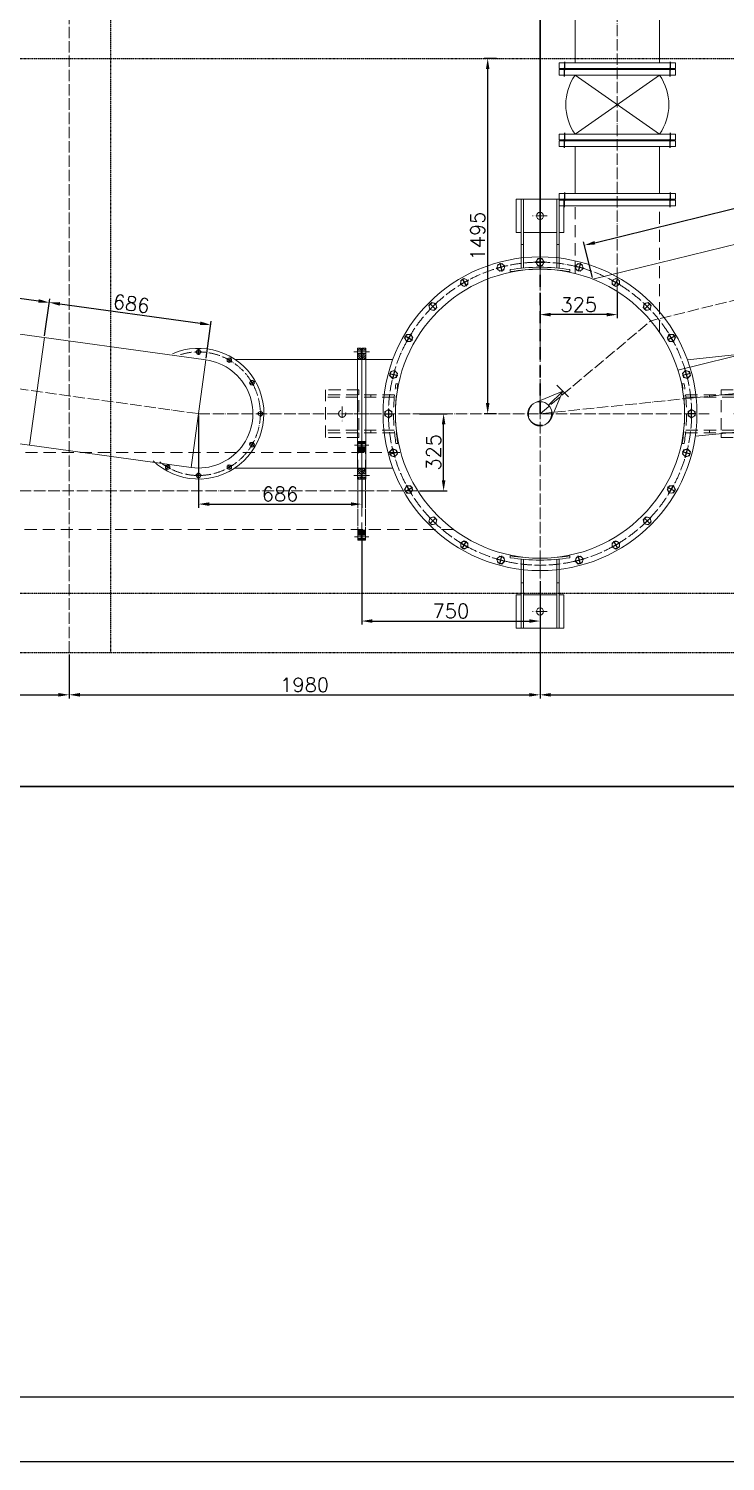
# Model space of a CAD drawing. Header units: millimetres. Extents: x 12181 to 44419, y -180123 to -157321.
# Drawn here: x 28671 to 31601, y -180123 to -174096 of the extents above; entities that cross this region are included whole.
import ezdxf

# ---------------------------------------------------------------- set-up
doc = ezdxf.new("R2010")
doc.units = ezdxf.units.MM
doc.header["$LTSCALE"] = 2
doc.header["$MEASUREMENT"] = 0
for name, pattern in [('ACAD_ISO04W100', [30, 24, -3, 0, -3]), ('CENTER', [50.8, 31.75, -6.35, 6.35, -6.35]), ('DASHEDX2', [38.1, 25.4, -12.7]), ('DIVIDE2', [15.875, 6.35, -3.175, 0, -3.175, 0, -3.175])]:
    doc.linetypes.add(name, pattern=pattern)
doc.layers.get('0').update_dxf_attribs({"lineweight": 20})
for name, color, linetype in [('3', 3, 'CENTER'), ('border', 2, 'Continuous'), ('平台', 252, 'DIVIDE2')]:
    doc.layers.add(name, color=color, linetype=linetype)
for name, color, linetype, lineweight in [('中心线层', 1, 'ACAD_ISO04W100', 9), ('乙醇', 220, 'Continuous', 30), ('剖面线层', 4, 'Continuous', 9), ('尺寸线层', 3, 'Continuous', 13), ('工艺线', 4, 'Continuous', 30), ('标注1', 7, 'Continuous', 5), ('虚线', 142, 'DASHEDX2', 13)]:
    doc.layers.add(name, color=color, linetype=linetype, lineweight=lineweight)
doc.styles.get("Standard").update_dxf_attribs({"font": 'txt.shx', "bigfont": 'hztxt.shx'})
doc.dimstyles.new('总装图', dxfattribs={"dimscale": 1.5, "dimtxt": 40, "dimasz": 30, "dimexe": 10, "dimexo": 5, "dimgap": 8, "dimtad": 1, "dimdec": 0, "dimtxsty": 'Standard', "dimcen": 2.5, "dimadec": 0, "dimazin": 0, "dimtfac": 1, "dimtdec": 0, "dimtmove": 0, "dimatfit": 3, "dimfxl": 1, "dimarcsym": 0})

# ---------------------------------------------------------------- blocks, each defined once
blk = doc.blocks.new('A$C7E2A687A')
at = {"layer": '中心线层'}
blk.add_line((12900, -5225), (12900, 0), dxfattribs=at)
at = {"layer": '平台', "ltscale": 0.1}
for p, q in [((13075, -5225), (13075, 0)), ((0, -2725), (18900, -2725)), ((0, -4975), (18900, -4975)), ((0, -5225), (18900, -5225))]:
    blk.add_line(p, q, dxfattribs=at)
blk = doc.blocks.new('*U1008')
at = {"layer": 'border', "color": 1, "linetype": 'Continuous'}
blk.add_lwpolyline([(0, 0), (1189, 0), (1189, 841), (0, 841)], close=True, dxfattribs=at)
at = {"layer": 'border', "color": 7, "linetype": 'Continuous'}
blk.add_lwpolyline([(25, 10), (1179, 10), (1179, 831), (25, 831)], close=True, dxfattribs=at)
blk = doc.blocks.new('*D2297')
at = {"layer": 'Defpoints', "color": 0}
for p in [(30071.5, -176222.1), (30821.5, -176412.2), (30821.5, -176588)]:
    blk.add_point(p, dxfattribs=at)
at = {"layer": '尺寸线层', "color": 0, "lineweight": -2}
for p, q in [((30071.5, -176229.6), (30071.5, -176603)), ((30821.5, -176419.7), (30821.5, -176603)), ((30116.5, -176588), (30776.5, -176588))]:
    blk.add_line(p, q, dxfattribs=at)
at = {"layer": '尺寸线层', "color": 0}
for points in [[(30116.5, -176580.5), (30116.5, -176595.5), (30071.5, -176588)], [(30776.5, -176580.5), (30776.5, -176595.5), (30821.5, -176588)]]:
    blk.add_solid(points, dxfattribs=at)
at = {"layer": '尺寸线层', "color": 0, "insert": (30446.5, -176546), "char_height": 60, "attachment_point": 5}
blk.add_mtext('750', dxfattribs=at)
blk = doc.blocks.new('A$C37176F60')
for p, q in [((2, 245), (2, 0)), ((26, 245), (2, 245)), ((26, -245), (26, 245)), ((2, 206.5), (0, 206.5)), ((0, 206.5), (0, -206.5)), ((2, -245), (2, 0)), ((2, -206.5), (0, -206.5)), ((2, -245), (26, -245))]:
    blk.add_line(p, q)
at = {"layer": '3'}
for p, q in [((31, 222.5), (-5, 222.5)), ((31, -222.5), (-5, -222.5))]:
    blk.add_line(p, q, dxfattribs=at)
blk = doc.blocks.new('*D2201')
at = {"layer": 'Defpoints', "color": 0}
for p in [(30307.7, -175715.6), (30416.1, -175715.6), (30307.7, -176040.6)]:
    blk.add_point(p, dxfattribs=at)
at = {"layer": '尺寸线层', "color": 0, "lineweight": -2}
for p, q in [((30315.2, -175715.6), (30431.1, -175715.6)), ((30416.1, -175995.6), (30416.1, -175760.6)), ((30315.2, -176040.6), (30431.1, -176040.6))]:
    blk.add_line(p, q, dxfattribs=at)
at = {"layer": '尺寸线层', "color": 0}
for points in [[(30408.6, -175760.6), (30423.6, -175760.6), (30416.1, -175715.6)], [(30408.6, -175995.6), (30423.6, -175995.6), (30416.1, -176040.6)]]:
    blk.add_solid(points, dxfattribs=at)
at = {"layer": '尺寸线层', "color": 0, "insert": (30374.1, -175878.1), "char_height": 60, "attachment_point": 5, "rotation": 90}
blk.add_mtext('325', dxfattribs=at)
blk = doc.blocks.new('*U2015', base_point=(600, 295.1))
at = {"color": 7}
for p, q in [((585, 303.7), (600, 312.4)), ((585, 303.7), (585, 286.4)), ((615, 303.7), (600, 312.4)), ((615, 303.7), (615, 286.4)), ((585, 286.4), (600, 277.7)), ((615, 286.4), (600, 277.7))]:
    blk.add_line(p, q, dxfattribs=at)
blk.add_circle((600, 295.1), 15, dxfattribs=at)
at = {"layer": '3', "color": 3}
for p, q in [((600, 315.4), (600, 274.7)), ((582, 295.1), (618, 295.1))]:
    blk.add_line(p, q, dxfattribs=at)
blk = doc.blocks.new('A$C34DC4A04')
at = {"layer": '中心线层'}
blk.add_line((-832, -30.6), (-832, 31), dxfattribs=at)
at = {"layer": '虚线'}
for p, q in [((-597.8, 125), (-606, 125)), ((-902, 100), (-902, -100)), ((-762, 100), (-902, 100)), ((-612, 80), (-902, 80)), ((-613.2, 70), (-902, 70)), ((-762, 100), (-762, 80)), ((-762, 70), (-762, -70)), ((-712, 80), (-712, 70)), ((-613.2, -70), (-902, -70)), ((-612, -80), (-902, -80)), ((-762, -100), (-902, -100)), ((-762, -80), (-762, -100)), ((-712, -70), (-712, -80)), ((-597.8, -125), (-606, -125))]:
    blk.add_line(p, q, dxfattribs=at)
blk.add_circle((-832, 0), 15, dxfattribs=at)
for centre, radius, start, end in [((171.2, 0), 787.2, 170.86287, 189.13713), ((165.6, 0), 773.6, 170.70163, 189.29837)]:
    blk.add_arc(centre, radius, start, end, dxfattribs=at)
blk = doc.blocks.new('A$C3CD03B63')
at = {"layer": '剖面线层'}
h = blk.add_hatch(dxfattribs=at)
h.set_pattern_fill('ANSI31', color=256, style=0)
h.set_pattern_definition([(45, (-435.009, -393.5445), (-2.245064, 2.245064), [])])
h.paths.add_polyline_path([(-199.5, -2), (-207.5, -2), (-207.5, -16), (-199.5, -16)])
h.paths.add_polyline_path([(-165, 0), (-171.5, 0), (-173, -1.5), (-174.5, 0), (-178, 0), (-179.5, -1.5), (-181, 0), (-183.5, 0), (-185.5, -2), (-185.5, -16), (-165, -16)])
h.paths.add_polyline_path([(185.5, -2), (183.5, 0), (181, 0), (179.5, -1.5), (178, 0), (174.5, 0), (173, -1.5), (171.5, 0), (165, 0), (165, -16), (185.5, -16)])
h.paths.add_polyline_path([(207.5, -2), (199.5, -2), (199.5, -16), (207.5, -16)])
for p, q in [((-183.5, 0), (183.5, 0)), ((-207.5, -16), (-207.5, -2)), ((-207.5, -2), (-185.5, -2)), ((207.5, -16), (-207.5, -16)), ((0, -16), (-190, -16)), ((-185.5, -2), (-183.5, 0)), ((-181, 0), (-179.5, 0)), ((-181, 0), (-179.5, -1.5)), ((-179.5, 0), (-178, 0)), ((-179.5, -1.5), (-178, 0)), ((-174.5, 0), (-173, 0)), ((-174.5, 0), (-173, -1.5)), ((-173, 0), (-171.5, 0)), ((-173, -1.5), (-171.5, 0)), ((-165, 0), (-165, -16)), ((0, -16), (-161.5, -16)), ((165, 0), (165, -16)), ((173, 0), (171.5, 0)), ((173, -1.5), (171.5, 0)), ((174.5, 0), (173, 0)), ((174.5, 0), (173, -1.5)), ((179.5, 0), (178, 0)), ((179.5, -1.5), (178, 0)), ((181, 0), (179.5, 0)), ((181, 0), (179.5, -1.5)), ((185.5, -2), (183.5, 0)), ((207.5, -2), (185.5, -2)), ((207.5, -16), (207.5, -2))]:
    blk.add_line(p, q)
for points in [[(-199.5, -16), (-185.5, -16), (-185.5, -2), (-199.5, -2)], [(199.5, -16), (185.5, -16), (185.5, -2), (199.5, -2)]]:
    blk.add_lwpolyline(points, close=True)
at = {"layer": '中心线层'}
for p, q in [((-192.5, 10), (-192.5, -30.4)), ((0, 9.1), (0, -31.3)), ((192.5, 10), (192.5, -30.4))]:
    blk.add_line(p, q, dxfattribs=at)
blk = doc.blocks.new('b44')
for p, q in [((212.6, 429.8), (212.6, 421.6)), ((462.6, 429.8), (462.6, 421.6)), ((257.6, 415.6), (257.6, 125.6)), ((267.6, 414.4), (267.6, 125.6)), ((407.6, 414.4), (407.6, 125.6)), ((417.6, 415.6), (417.6, 125.6)), ((257.6, 315.6), (267.6, 315.6)), ((407.6, 315.6), (417.6, 315.6)), ((237.6, 265.6), (237.6, 125.6)), ((237.6, 265.6), (257.6, 265.6)), ((267.6, 265.6), (407.6, 265.6)), ((417.6, 265.6), (437.6, 265.6)), ((437.6, 265.6), (437.6, 125.6)), ((237.6, 125.6), (437.6, 125.6))]:
    blk.add_line(p, q)
blk.add_circle((337.6, 195.6), 15)
for centre, radius, start, end in [((337.6, 1193.2), 773.6, 260.70163, 279.29837), ((337.6, 1198.8), 787.2, 260.86287, 279.13713)]:
    blk.add_arc(centre, radius, start, end)
at = {"layer": '中心线层'}
for p, q in [((337.6, 93.8), (337.6, 427.2)), ((368.2, 195.6), (306.6, 195.6))]:
    blk.add_line(p, q, dxfattribs=at)
blk = doc.blocks.new('A$C46DB09D0')
blk.add_blockref('b44', (-337.6, -419.6))
blk = doc.blocks.new('*D2202')
at = {"layer": 'Defpoints', "color": 0}
for p in [(30821.5, -175201.7), (31146.5, -175201.7), (30821.5, -175298.7)]:
    blk.add_point(p, dxfattribs=at)
at = {"layer": '尺寸线层', "color": 0, "lineweight": -2}
for p, q in [((30821.5, -175209.2), (30821.5, -175313.7)), ((31146.5, -175209.2), (31146.5, -175313.7)), ((31101.5, -175298.7), (30866.5, -175298.7))]:
    blk.add_line(p, q, dxfattribs=at)
at = {"layer": '尺寸线层', "color": 0}
for points in [[(30866.5, -175291.2), (30866.5, -175306.2), (30821.5, -175298.7)], [(31101.5, -175291.2), (31101.5, -175306.2), (31146.5, -175298.7)]]:
    blk.add_solid(points, dxfattribs=at)
at = {"layer": '尺寸线层', "color": 0, "insert": (30984, -175256.7), "char_height": 60, "attachment_point": 5}
blk.add_mtext('325', dxfattribs=at)
blk = doc.blocks.new('*U2014', base_point=(600, 295.1))
at = {"color": 7}
for p, q in [((585, 303.7), (600, 312.4)), ((585, 303.7), (585, 286.4)), ((615, 303.7), (600, 312.4)), ((615, 303.7), (615, 286.4)), ((585, 286.4), (600, 277.7)), ((615, 286.4), (600, 277.7))]:
    blk.add_line(p, q, dxfattribs=at)
blk.add_circle((600, 295.1), 15, dxfattribs=at)
at = {"layer": '3', "color": 3}
for p, q in [((600, 315.4), (600, 274.7)), ((582, 295.1), (618, 295.1))]:
    blk.add_line(p, q, dxfattribs=at)
blk = doc.blocks.new('A$C518B66CE')
at = {"layer": '标注1', "lineweight": 5}
for p, q in [((0, 200), (-69.5, 28.1)), ((-52, 200), (52, 200)), ((0, 75), (0, 200)), ((0, 200), (69.5, 28.1))]:
    blk.add_line(p, q, dxfattribs=at)
blk.add_circle((0, 0), 75, dxfattribs=at)
blk = doc.blocks.new('*D2312')
at = {"layer": 'Defpoints', "color": 0}
for p in [(29385.4, -175715.6), (30071.5, -175944.1), (30071.5, -176096)]:
    blk.add_point(p, dxfattribs=at)
at = {"layer": '尺寸线层', "color": 0, "lineweight": -2}
for p, q in [((29385.4, -175723.1), (29385.4, -176111)), ((30071.5, -175951.6), (30071.5, -176111)), ((29430.4, -176096), (30026.5, -176096))]:
    blk.add_line(p, q, dxfattribs=at)
at = {"layer": '尺寸线层', "color": 0}
for points in [[(29430.4, -176088.5), (29430.4, -176103.5), (29385.4, -176096)], [(30026.5, -176088.5), (30026.5, -176103.5), (30071.5, -176096)]]:
    blk.add_solid(points, dxfattribs=at)
at = {"layer": '尺寸线层', "color": 0, "insert": (29728.4, -176054), "char_height": 60, "attachment_point": 5}
blk.add_mtext('686', dxfattribs=at)
blk = doc.blocks.new('*U1896', base_point=(600, 295.1))
at = {"color": 7}
for p, q in [((591, 300.3), (600, 305.5)), ((609, 300.3), (600, 305.5)), ((591, 300.3), (591, 289.9)), ((591, 289.9), (600, 284.7)), ((609, 289.9), (600, 284.7)), ((609, 300.3), (609, 289.9))]:
    blk.add_line(p, q, dxfattribs=at)
blk.add_circle((600, 295.1), 9, dxfattribs=at)
at = {"layer": '3', "color": 3}
for p, q in [((600, 308.5), (600, 281.7)), ((588, 295.1), (612, 295.1))]:
    blk.add_line(p, q, dxfattribs=at)
blk = doc.blocks.new('A$C54754582')
at = {"layer": '剖面线层'}
h = blk.add_hatch(dxfattribs=at)
h.set_pattern_fill('ANSI31', color=256, scale=2, style=0)
h.set_pattern_definition([(45, (-468.4355, -341.444), (-4.49013, 4.49013), [])])
h.paths.add_polyline_path([(237, 16.5), (235.5, 18), (230, 18), (230, 0), (253, 0), (253, 16), (251, 18), (247.4, 18), (245.5, 18), (244, 16.5), (242.5, 18), (238.5, 18)])
h.paths.add_polyline_path([(275, 16), (267, 16), (267, 0), (275, 0)])
h.paths.add_polyline_path([(-237, 16.5), (-238.5, 18), (-242.5, 18), (-244, 16.5), (-245.5, 18), (-251, 18), (-253, 16), (-253, 0), (-230, 0), (-230, 18), (-233.6, 18), (-235.5, 18)])
h.paths.add_polyline_path([(-267, 16), (-275, 16), (-275, 0), (-267, 0)])
for p, q in [((-260, 0), (260, 0)), ((-253, 16), (-251, 18)), ((-245.5, 18), (-244, 18)), ((-245.5, 18), (-244, 16.5)), ((-244, 18), (-242.5, 18)), ((-244, 16.5), (-242.5, 18)), ((-238.5, 18), (-237, 18)), ((-238.5, 18), (-237, 16.5)), ((-237, 18), (-235.5, 18)), ((-237, 16.5), (-235.5, 18)), ((247.4, 18), (-233.6, 18)), ((237, 18), (235.5, 18)), ((237, 16.5), (235.5, 18)), ((238.5, 18), (237, 18)), ((238.5, 18), (237, 16.5)), ((244, 18), (242.5, 18)), ((244, 16.5), (242.5, 18)), ((245.5, 18), (244, 18)), ((245.5, 18), (244, 16.5)), ((251, 18), (247.4, 18)), ((253, 16), (251, 18))]:
    blk.add_line(p, q)
for points in [[(-253, 16), (-275, 16), (-275, 0), (275, 0), (275, 16), (253, 16)], [(-230, 18), (-251, 18)], [(247.4, 18), (251, 18)]]:
    blk.add_lwpolyline(points)
for points in [[(-267, 0), (-253, 0), (-253, 16), (-267, 16)], [(-230, 0), (230, 0), (230, 18), (-230, 18)], [(267, 0), (253, 0), (253, 16), (267, 16)]]:
    blk.add_lwpolyline(points, close=True)
at = {"layer": '中心线层'}
for p, q in [((-260, 26), (-260, -14.4)), ((0, 26), (0, -14.4)), ((260, 26), (260, -14.4))]:
    blk.add_line(p, q, dxfattribs=at)
blk = doc.blocks.new('*D2318')
at = {"layer": 'Defpoints', "color": 0}
for p in [(27431.5, -176681.8), (28841.5, -176720.6), (28841.5, -176898.4)]:
    blk.add_point(p, dxfattribs=at)
at = {"layer": '尺寸线层', "color": 0, "lineweight": -2}
for p, q in [((27431.5, -176689.3), (27431.5, -176913.4)), ((28841.5, -176728.1), (28841.5, -176913.4)), ((27476.5, -176898.4), (28796.5, -176898.4))]:
    blk.add_line(p, q, dxfattribs=at)
at = {"layer": '尺寸线层', "color": 0}
for points in [[(27476.5, -176890.9), (27476.5, -176905.9), (27431.5, -176898.4)], [(28796.5, -176890.9), (28796.5, -176905.9), (28841.5, -176898.4)]]:
    blk.add_solid(points, dxfattribs=at)
at = {"layer": '尺寸线层', "color": 0, "insert": (28136.5, -176856.4), "char_height": 60, "attachment_point": 5}
blk.add_mtext('1410', dxfattribs=at)
blk = doc.blocks.new('*D2319')
at = {"layer": 'Defpoints', "color": 0}
for p in [(30821.5, -176412.2), (28841.5, -176720.6), (30821.5, -176898.4)]:
    blk.add_point(p, dxfattribs=at)
at = {"layer": '尺寸线层', "color": 0, "lineweight": -2}
for p, q in [((30821.5, -176419.7), (30821.5, -176913.4)), ((28841.5, -176728.1), (28841.5, -176913.4)), ((28886.5, -176898.4), (30776.5, -176898.4))]:
    blk.add_line(p, q, dxfattribs=at)
at = {"layer": '尺寸线层', "color": 0}
for points in [[(28886.5, -176890.9), (28886.5, -176905.9), (28841.5, -176898.4)], [(30776.5, -176890.9), (30776.5, -176905.9), (30821.5, -176898.4)]]:
    blk.add_solid(points, dxfattribs=at)
at = {"layer": '尺寸线层', "color": 0, "insert": (29831.5, -176856.4), "char_height": 60, "attachment_point": 5}
blk.add_mtext('1980', dxfattribs=at)
blk = doc.blocks.new('*D2320')
at = {"layer": 'Defpoints', "color": 0}
for p in [(30821.5, -176470.6), (33431.5, -176681.8), (33431.5, -176898.4)]:
    blk.add_point(p, dxfattribs=at)
at = {"layer": '尺寸线层', "color": 0, "lineweight": -2}
for p, q in [((30821.5, -176478.1), (30821.5, -176913.4)), ((33431.5, -176689.3), (33431.5, -176913.4)), ((30866.5, -176898.4), (33386.5, -176898.4))]:
    blk.add_line(p, q, dxfattribs=at)
at = {"layer": '尺寸线层', "color": 0}
for points in [[(30866.5, -176890.9), (30866.5, -176905.9), (30821.5, -176898.4)], [(33386.5, -176890.9), (33386.5, -176905.9), (33431.5, -176898.4)]]:
    blk.add_solid(points, dxfattribs=at)
at = {"layer": '尺寸线层', "color": 0, "insert": (32126.5, -176856.4), "char_height": 60, "attachment_point": 5}
blk.add_mtext('2610', dxfattribs=at)
blk = doc.blocks.new('*D2326')
at = {"layer": 'Defpoints', "color": 0}
for p in [(28757.5, -175247.6), (28737.1, -175395.3), (28111.1, -175539.5)]:
    blk.add_point(p, dxfattribs=at)
at = {"layer": '尺寸线层', "color": 0, "lineweight": -2}
for p, q in [((28112.1, -175532.1), (28164.8, -175150.5)), ((28207.3, -175171.5), (28712.9, -175241.4)), ((28738.1, -175387.9), (28759.6, -175232.7))]:
    blk.add_line(p, q, dxfattribs=at)
at = {"layer": '尺寸线层', "color": 0}
for points in [[(28208.4, -175164.1), (28206.3, -175179), (28162.8, -175165.4)], [(28714, -175234), (28711.9, -175248.8), (28757.5, -175247.6)]]:
    blk.add_solid(points, dxfattribs=at)
at = {"layer": '尺寸线层', "color": 0, "insert": (28465.9, -175164.9), "char_height": 60, "attachment_point": 5, "rotation": 352.13217}
blk.add_mtext('600', dxfattribs=at)
blk = doc.blocks.new('*D2327')
at = {"layer": 'Defpoints', "color": 0}
for p in [(29437.1, -175341.5), (28737.1, -175395.3), (29416.6, -175489.2)]:
    blk.add_point(p, dxfattribs=at)
at = {"layer": '尺寸线层', "color": 0, "lineweight": -2}
for p, q in [((28738.1, -175387.9), (28759.6, -175232.7)), ((28802.1, -175253.7), (29392.5, -175335.3)), ((29417.7, -175481.8), (29439.1, -175326.6))]:
    blk.add_line(p, q, dxfattribs=at)
at = {"layer": '尺寸线层', "color": 0}
for points in [[(28803.1, -175246.3), (28801.1, -175261.1), (28757.5, -175247.6)], [(29393.5, -175327.9), (29391.5, -175342.7), (29437.1, -175341.5)]]:
    blk.add_solid(points, dxfattribs=at)
at = {"layer": '尺寸线层', "color": 0, "insert": (29103, -175252.9), "char_height": 60, "attachment_point": 5, "rotation": 352.13217}
blk.add_mtext('686', dxfattribs=at)
blk = doc.blocks.new('*D2328')
at = {"layer": 'Defpoints', "color": 0}
for p in [(33191.5, -174469.9), (33226.6, -174612.4), (31043.3, -175149.5)]:
    blk.add_point(p, dxfattribs=at)
at = {"layer": '尺寸线层', "color": 0, "lineweight": -2}
for p, q in [((31051.9, -174996.2), (33147.8, -174480.7)), ((33224.8, -174605.1), (33187.9, -174455.4)), ((31041.5, -175142.2), (31004.7, -174992.4))]:
    blk.add_line(p, q, dxfattribs=at)
at = {"layer": '尺寸线层', "color": 0}
for points in [[(33146, -174473.4), (33149.6, -174488), (33191.5, -174469.9)], [(31050.2, -174989), (31053.7, -175003.5), (31008.2, -175007)]]:
    blk.add_solid(points, dxfattribs=at)
at = {"layer": '尺寸线层', "color": 0, "insert": (32089.9, -174697.7), "char_height": 60, "attachment_point": 5, "rotation": 13.81949}
blk.add_mtext('2248', dxfattribs=at)
blk = doc.blocks.new('*D2337')
at = {"layer": 'Defpoints', "color": 0}
for p in [(30601.4, -174220.6), (30646.5, -174220.6), (30646.5, -175715.6)]:
    blk.add_point(p, dxfattribs=at)
at = {"layer": '尺寸线层', "color": 0, "lineweight": -2}
for p, q in [((30639, -174220.6), (30586.4, -174220.6)), ((30601.4, -175670.6), (30601.4, -174265.6)), ((30639, -175715.6), (30586.4, -175715.6))]:
    blk.add_line(p, q, dxfattribs=at)
at = {"layer": '尺寸线层', "color": 0}
for points in [[(30593.9, -174265.6), (30608.9, -174265.6), (30601.4, -174220.6)], [(30593.9, -175670.6), (30608.9, -175670.6), (30601.4, -175715.6)]]:
    blk.add_solid(points, dxfattribs=at)
at = {"layer": '尺寸线层', "color": 0, "insert": (30559.4, -174968.1), "char_height": 60, "attachment_point": 5, "rotation": 90}
blk.add_mtext('1495', dxfattribs=at)

msp = doc.modelspace()

# ---------------------------------------------------------------- linework, layer by layer
for p, q in [((30968.7, -174239.6), (30968.7, -170811.6)), ((31324.3, -174239.6), (31324.3, -170811.6)), ((31324.3, -174539.6), (30968.7, -174291.6)), ((30968.7, -174539.6), (31324.3, -174291.6)), ((30968.7, -174789.6), (30968.7, -174591.6)), ((33226.6, -174612.4), (31043.3, -175149.5)), ((31324.3, -174789.6), (31324.3, -174591.6)), ((29416.6, -175489.2), (27462.8, -175219.2)), ((32599.2, -175237.4), (31401.2, -175532.1)), ((28674.5, -175848), (28737.1, -175395.3)), ((31441.3, -175488.7), (32534.2, -175375.6)), ((29354.1, -175941.9), (29416.6, -175489.2)), ((29538.4, -175487.1), (30066.5, -175487.1)), ((30066.5, -175487.1), (30202.3, -175487.1)), ((30071.5, -175487.1), (30071.5, -175944.1)), ((29354.1, -175941.9), (27400.2, -175671.9)), ((31474.6, -175810.8), (32567.6, -175697.8)), ((29538.4, -175944.1), (30066.5, -175944.1)), ((30066.5, -175944.1), (30202.3, -175944.1))]:
    msp.add_line(p, q)
msp.add_circle((30821.5, -175715.6), 660)
at = {"color": 0}
msp.add_circle((30821.5, -175715.6), 608, dxfattribs=at)
for centre, radius, start, end in [((31146.5, -174415.6), 216.8, 145.10759, 214.89241), ((31146.5, -174415.6), 216.8, 325.10759, 34.89241), ((29385.4, -175715.6), 275, 225.97993, 113.59546), ((29385.4, -175715.6), 228.5, 262.13217, 82.13217)]:
    msp.add_arc(centre, radius, start, end)
at = {"layer": '中心线层'}
for p, q in [((31146.5, -175209.2), (31146.5, -170482.1)), ((32715, -174973.6), (31287.3, -175324.8)), ((30821.5, -175029.1), (30821.5, -176412.2)), ((30821.5, -175715.6), (31287.3, -175324.8)), ((27431.5, -175445.6), (29385.4, -175715.6)), ((30821.5, -175715.6), (33443.6, -175444.3)), ((29385.4, -175464.6), (29385.4, -175466.1)), ((29510.9, -175498.2), (29510.1, -175499.5)), ((29602.7, -175590.1), (29601.4, -175590.8)), ((29385.4, -175715.6), (31533.3, -175715.6)), ((29636.4, -175715.6), (29634.9, -175715.6)), ((29602.7, -175841.1), (29601.4, -175840.3)), ((29259.9, -175933), (29260.6, -175931.7)), ((29510.9, -175933), (29510.1, -175931.7)), ((29385.4, -175966.6), (29385.4, -175965.1)), ((25327.9, -176040.6), (30315.2, -176040.6))]:
    msp.add_line(p, q, dxfattribs=at)
for centre, radius, start, end in [((30821.5, -175715.6), 637.5, 181.54486, 178.45514), ((29385.4, -175715.6), 260, 231.29118, 108.28421)]:
    msp.add_arc(centre, radius, start, end, dxfattribs=at)
at = {"layer": '工艺线'}
for p, q in [((30821.5, -175055.6), (30821.5, -172395.6)), ((32283.9, -177284.7), (24871.5, -177284.7))]:
    msp.add_line(p, q, dxfattribs=at)
at = {"layer": '工艺线', "linetype": 'DASHEDX2'}
msp.add_line((30821.5, -175715.6), (30821.5, -175055.6), dxfattribs=at)
msp.add_arc((30821.5, -175715.6), 50, 136.01684, 42.63816, dxfattribs=at)
at = {"layer": '虚线'}
for p, q in [((30968.7, -175125.7), (30968.7, -174841.6)), ((31324.3, -175373.7), (31324.3, -174841.6)), ((26295.5, -175878.6), (30235.8, -175878.6)), ((30457.5, -176202.5), (26295.5, -176202.5))]:
    msp.add_line(p, q, dxfattribs=at)

# ---------------------------------------------------------------- block references
msp.add_blockref('A$C7E2A687A', (15941.5, -171495.6))
for name, p, rotation in [('A$C37176F60', (31146.5, -174265.6), 90), ('A$C37176F60', (31146.5, -174565.6), 90), ('A$C37176F60', (31146.5, -174815.6), 90), ('*U2015', (30656.5, -175099.8), 285.0000000000103), ('*U2015', (30821.5, -175078.1), 270.0000000000103), ('*U2015', (30986.5, -175099.8), 255.0000000000103), ('*U2015', (30502.8, -175163.5), 300.0000000000103), ('*U2014', (31140.3, -175163.5), 239.9999999999582), ('*U2015', (31140.3, -175163.5), 240.0000000000103), ('*U2015', (30370.7, -175264.8), 315.0000000000103), ('*U2015', (31272.3, -175264.8), 225.0000000000103), ('*U2015', (30269.4, -175396.8), 330.0000000000103), ('*U2015', (31373.6, -175396.8), 210.0000000000103), ('A$C54754582', (30053.5, -175715.6), 270.0000000000126), ('*U2015', (30205.7, -175550.6), 345.0000000000103), ('*U2015', (31437.3, -175550.6), 195.0000000000102), ('A$C34DC4A04', (30821.5, -175715.6), 179.9999999991497), ('*U2015', (30184, -175715.6), 1.031175145271845e-11), ('*U2015', (31459, -175715.6), 180.0000000000102), ('*U2015', (30205.7, -175880.6), 15.00000000001034), ('*U2015', (31437.3, -175880.6), 165.0000000000103), ('*U2015', (30269.4, -176034.3), 30.00000000001035), ('*U2015', (31373.6, -176034.3), 150.0000000000103), ('*U2015', (30370.7, -176166.4), 45.00000000001035), ('*U2015', (31272.3, -176166.4), 135.0000000000103), ('*U2015', (30502.8, -176267.7), 60.00000000001036), ('*U2015', (31140.3, -176267.7), 120.0000000000103), ('*U2015', (30656.5, -176331.4), 75.00000000001037), ('*U2015', (30986.5, -176331.4), 105.0000000000103)]:
    msp.add_blockref(name, p, dxfattribs=dict(rotation=rotation))
at = {"xscale": -1}
for name, p, rotation in [('A$C37176F60', (31146.5, -174265.6), 90), ('A$C37176F60', (31146.5, -174565.6), 90), ('A$C37176F60', (31146.5, -174815.6), 90), ('*U2015', (30821.5, -175078.1), 89.9999999999896), ('*U1896', (29385.4, -175455.6), 89.99999999999619), ('A$C54754582', (30089.5, -175715.6), 90.00000000001259), ('*U1896', (29515.4, -175490.4), 59.99999999999608), ('*U1896', (29610.5, -175585.6), 29.99999999999612), ('A$C34DC4A04', (30821.5, -175715.6), 180), ('*U1896', (29645.4, -175715.6), 359.9999999999961), ('*U1896', (29610.5, -175845.6), 329.9999999999962), ('*U1896', (29255.4, -175940.7), 239.9999999999962), ('*U1896', (29515.4, -175940.7), 299.9999999999962), ('*U1896', (29385.4, -175975.6), 269.9999999999961)]:
    msp.add_blockref(name, p, dxfattribs=dict(at, rotation=rotation))
at = {"color": 0, "xscale": -1, "rotation": 180.0000000000364}
msp.add_blockref('A$C46DB09D0', (30821.5, -175107.6), dxfattribs=at)
at = {"color": 0}
msp.add_blockref('A$C46DB09D0', (30821.5, -176323.6), dxfattribs=at)
at = {"layer": 'border', "color": 7, "linetype": 'Continuous', "xscale": 27.11348640001277, "yscale": 27.11348640001277, "zscale": 27.1134864}
msp.add_blockref('*U1008', (12180.8, -180123.3), dxfattribs=at)
at = {"layer": '乙醇', "xscale": -0.6733333333395422, "yscale": 0.6733333333395422, "zscale": 0.6733333333333333, "rotation": 315}
msp.add_blockref('A$C518B66CE', (30821.5, -175715.6), dxfattribs=at)
at = {"layer": '虚线', "xscale": -1, "rotation": 270.0000000000167}
msp.add_blockref('A$C3CD03B63', (30071.5, -176040.6), dxfattribs=at)
at = {"layer": '虚线', "rotation": 90.00000000001663}
msp.add_blockref('A$C3CD03B63', (30071.5, -176040.6), dxfattribs=at)

# ---------------------------------------------------------------- dimensions: what is measured, and where the dimension line sits
at = {"layer": '尺寸线层'}
for base, p1, p2, angle, override, picture, middle in [((30601.4, -174220.6), (30646.5, -175715.6), (30646.5, -174220.6), 90, {"dimcen": 0, "dimtofl": 0}, '*D2337', (30559.4, -174968.1)), ((28757.5, -175247.6), (28111.1, -175539.5), (28737.1, -175395.3), 172.13217, {"dimcen": 0, "dimtofl": 0, "dimtmove": 1}, '*D2326', (28465.9, -175164.9)), ((29437.1, -175341.5), (28737.1, -175395.3), (29416.6, -175489.2), 172.13217, {"dimcen": 0, "dimtofl": 0, "dimtmove": 1}, '*D2327', (29103, -175252.9)), ((30416.1, -175715.6), (30307.7, -176040.6), (30307.7, -175715.6), 90, {"dimcen": 0, "dimtofl": 0}, '*D2201', (30374.1, -175878.1))]:
    dim = msp.add_linear_dim(base=base, p1=p1, p2=p2, angle=angle, dimstyle='总装图', override=override, dxfattribs=at)
    dim.commit()
    dim.dimension.update_dxf_attribs({"geometry": picture, "text_midpoint": middle})
dim = msp.add_aligned_dim(p1=(31043.3, -175149.5), p2=(33226.6, -174612.4), distance=146.7, dimstyle='总装图', override={"dimcen": 0, "dimtofl": 0}, dxfattribs=at)
dim.commit()
dim.dimension.update_dxf_attribs({"geometry": '*D2328', "text_midpoint": (32089.9, -174697.7)})
for base, p1, p2, override, picture, middle in [((30821.5, -175298.7), (31146.5, -175201.7), (30821.5, -175201.7), {"dimcen": 0, "dimtofl": 0}, '*D2202', (30984, -175256.7)), ((30821.5, -176898.4), (28841.5, -176720.6), (30821.5, -176412.2), {"dimcen": 0, "dimtofl": 0, "dimtmove": 1}, '*D2319', (29831.5, -176856.4)), ((33431.5, -176898.4), (30821.5, -176470.6), (33431.5, -176681.8), {"dimcen": 0, "dimtofl": 0}, '*D2320', (32126.5, -176856.4)), ((28841.5, -176898.4), (27431.5, -176681.8), (28841.5, -176720.6), {"dimcen": 0, "dimtofl": 0}, '*D2318', (28136.5, -176856.4))]:
    dim = msp.add_linear_dim(base=base, p1=p1, p2=p2, dimstyle='总装图', override=override, dxfattribs=at)
    dim.commit()
    dim.dimension.update_dxf_attribs({"geometry": picture, "text_midpoint": middle})
for base, p1, p2, picture, middle in [((30071.5, -176096), (29385.4, -175715.6), (30071.5, -175944.1), '*D2312', (29728.4, -176054)), ((30821.5, -176588), (30071.5, -176222.1), (30821.5, -176412.2), '*D2297', (30446.5, -176546))]:
    dim = msp.add_linear_dim(base=base, p1=p1, p2=p2, dimstyle='总装图', dxfattribs=at)
    dim.commit()
    dim.dimension.update_dxf_attribs({"geometry": picture, "text_midpoint": middle})

doc.saveas('drawing.dxf')
